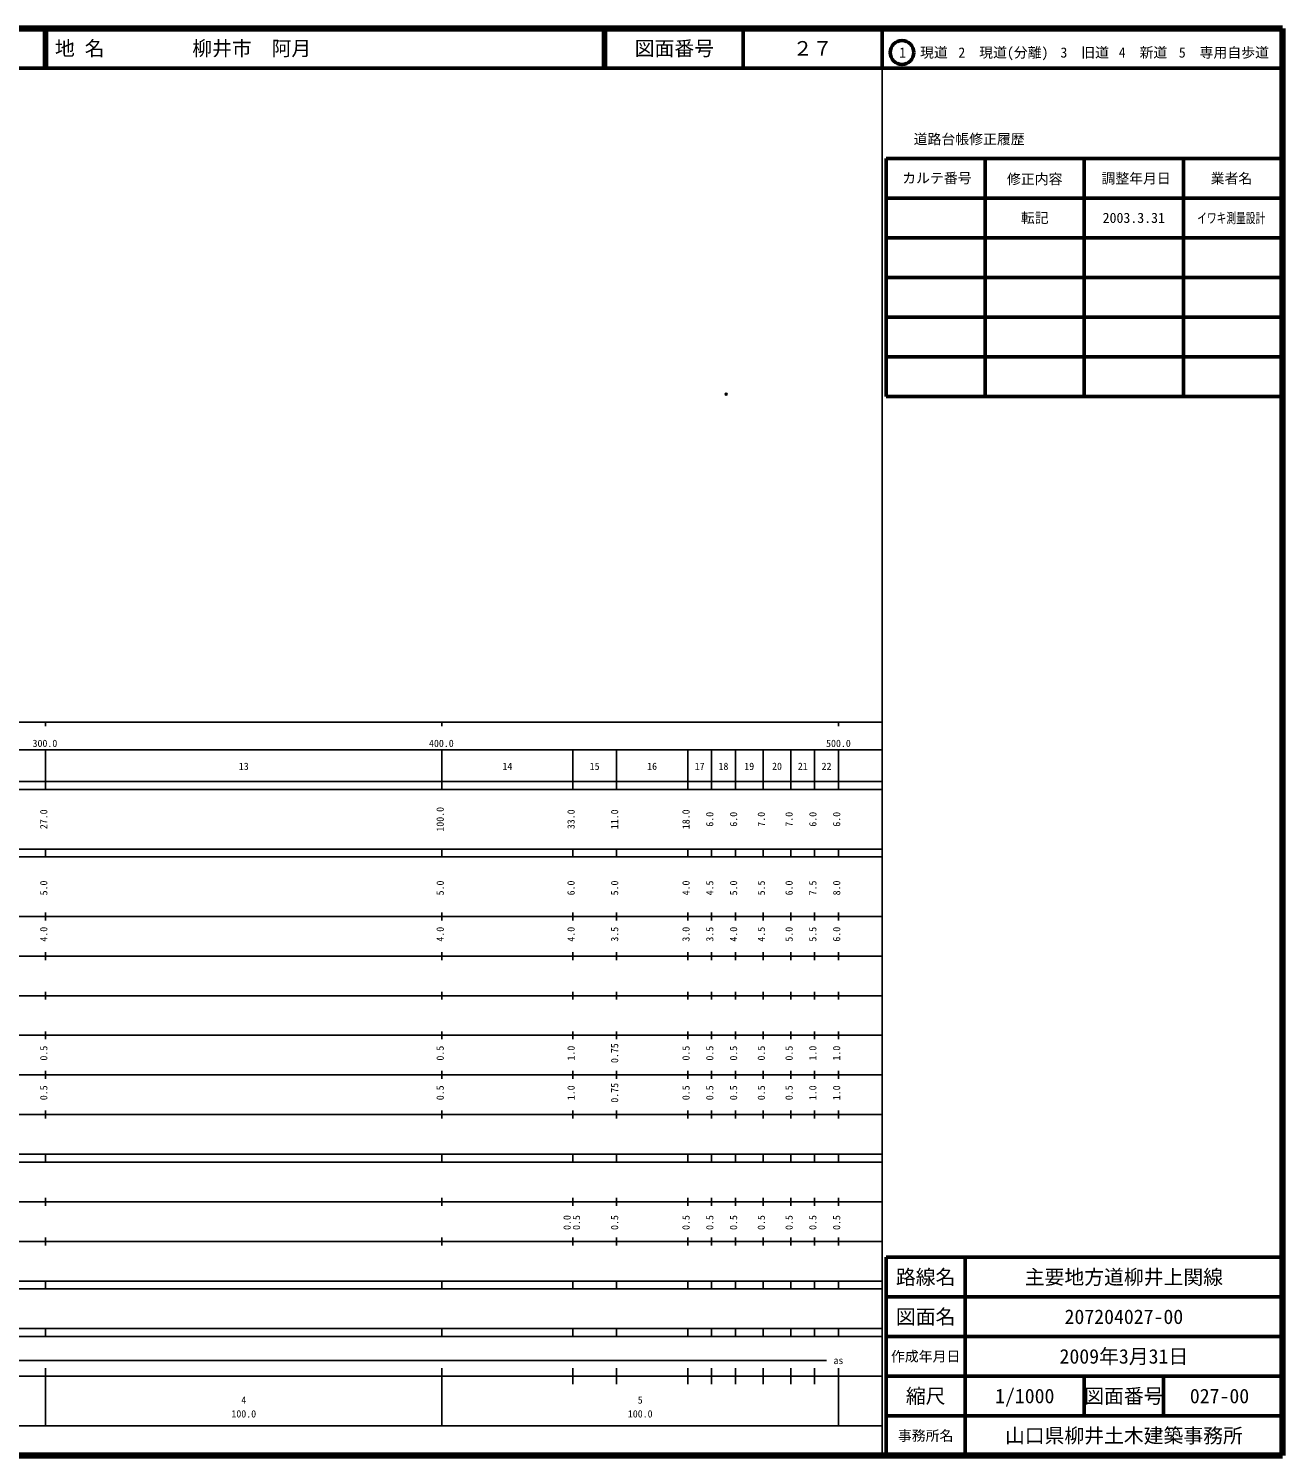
# Model space of a CAD drawing. Units: millimetres on the paper. Extents: x 40 to 680, y 20 to 380.
# Drawn here: x 363.7 to 680, y 20 to 380 of the extents above; entities that cross this region are included whole.
import ezdxf
from ezdxf.enums import TextEntityAlignment as Align

# ---------------------------------------------------------------- set-up
doc = ezdxf.new("R2010")
doc.units = ezdxf.units.MM
doc.header["$PDMODE"] = 32
doc.header["$PDSIZE"] = 0.5
doc.layers.add('M-OTRS', color=6, linetype='Continuous')
doc.layers.add('M-TTL-TXT', color=7, linetype='Continuous')
for name, color, linetype, lineweight in [('M-TTL', 2, 'Continuous', 140), ('M-TTL-BAND', 7, 'Continuous', 25), ('M-TTL-FRAM', 2, 'Continuous', 50), ('M-TTL-LINE', 7, 'Continuous', 50)]:
    doc.layers.add(name, color=color, linetype=linetype, lineweight=lineweight)
doc.styles.add('ＭＳ ゴシック', font='')
doc.styles.get('ＭＳ ゴシック').set_extended_font_data('MS Gothic')

msp = doc.modelspace()

# ---------------------------------------------------------------- linework, layer by layer
at = {"layer": 'M-OTRS'}
msp.add_point((539.705, 287.76), dxfattribs=at)
at = {"layer": 'M-TTL'}
for p, q in [((680, 380), (40, 380)), ((680, 20), (680, 380)), ((40, 20), (680, 20))]:
    msp.add_line(p, q, dxfattribs=at)
at = {"layer": 'M-TTL-BAND'}
for p, q in [((579, 20), (579, 370)), ((40, 205), (579, 205)), ((368, 205), (368, 204)), ((468, 205), (468, 204)), ((568, 205), (568, 204)), ((68, 198), (579, 198)), ((368, 188), (368, 198)), ((468, 188), (468, 198)), ((501, 188), (501, 198)), ((512, 188), (512, 198)), ((530, 188), (530, 198)), ((536, 188), (536, 198)), ((542, 188), (542, 198)), ((549, 188), (549, 198)), ((556, 188), (556, 198)), ((562, 188), (562, 198)), ((568, 188), (568, 198)), ((40, 190), (579, 190)), ((40, 188), (579, 188)), ((40, 173), (579, 173)), ((368, 171), (368, 173)), ((468, 171), (468, 173)), ((501, 171), (501, 173)), ((512, 171), (512, 173)), ((530, 171), (530, 173)), ((536, 171), (536, 173)), ((542, 171), (542, 173)), ((549, 171), (549, 173)), ((556, 171), (556, 173)), ((562, 171), (562, 173)), ((568, 171), (568, 173)), ((40, 171), (579, 171)), ((40, 156), (579, 156)), ((368, 155), (368, 157)), ((468, 155), (468, 157)), ((501, 155), (501, 157)), ((512, 155), (512, 157)), ((530, 155), (530, 157)), ((536, 155), (536, 157)), ((542, 155), (542, 157)), ((549, 155), (549, 157)), ((556, 155), (556, 157)), ((562, 155), (562, 157)), ((568, 155), (568, 157)), ((46, 146), (579, 146)), ((368, 145), (368, 147)), ((468, 145), (468, 147)), ((501, 145), (501, 147)), ((512, 145), (512, 147)), ((530, 145), (530, 147)), ((536, 145), (536, 147)), ((542, 145), (542, 147)), ((549, 145), (549, 147)), ((556, 145), (556, 147)), ((562, 145), (562, 147)), ((568, 145), (568, 147)), ((368, 135), (368, 137)), ((468, 135), (468, 137)), ((501, 135), (501, 137)), ((512, 135), (512, 137)), ((530, 135), (530, 137)), ((536, 135), (536, 137)), ((542, 135), (542, 137)), ((549, 135), (549, 137)), ((556, 135), (556, 137)), ((562, 135), (562, 137)), ((568, 135), (568, 137)), ((52, 136), (579, 136)), ((46, 126), (579, 126)), ((368, 125), (368, 127)), ((468, 125), (468, 127)), ((501, 125), (501, 127)), ((512, 125), (512, 127)), ((530, 125), (530, 127)), ((536, 125), (536, 127)), ((542, 125), (542, 127)), ((549, 125), (549, 127)), ((556, 125), (556, 127)), ((562, 125), (562, 127)), ((568, 125), (568, 127)), ((52, 116), (579, 116)), ((368, 115), (368, 117)), ((468, 115), (468, 117)), ((501, 115), (501, 117)), ((512, 115), (512, 117)), ((530, 115), (530, 117)), ((536, 115), (536, 117)), ((542, 115), (542, 117)), ((549, 115), (549, 117)), ((556, 115), (556, 117)), ((562, 115), (562, 117)), ((568, 115), (568, 117)), ((46, 106), (579, 106)), ((368, 105), (368, 107)), ((468, 105), (468, 107)), ((501, 105), (501, 107)), ((512, 105), (512, 107)), ((530, 105), (530, 107)), ((536, 105), (536, 107)), ((542, 105), (542, 107)), ((549, 105), (549, 107)), ((556, 105), (556, 107)), ((562, 105), (562, 107)), ((568, 105), (568, 107)), ((40, 96), (579, 96)), ((40, 94), (579, 94)), ((368, 94), (368, 96)), ((468, 94), (468, 96)), ((501, 94), (501, 96)), ((512, 94), (512, 96)), ((530, 94), (530, 96)), ((536, 94), (536, 96)), ((542, 94), (542, 96)), ((549, 94), (549, 96)), ((556, 94), (556, 96)), ((562, 94), (562, 96)), ((568, 94), (568, 96)), ((49, 84), (579, 84)), ((368, 83), (368, 85)), ((468, 83), (468, 85)), ((501, 83), (501, 85)), ((512, 83), (512, 85)), ((530, 83), (530, 85)), ((536, 83), (536, 85)), ((542, 83), (542, 85)), ((549, 83), (549, 85)), ((556, 83), (556, 85)), ((562, 83), (562, 85)), ((568, 83), (568, 85)), ((40, 74), (579, 74)), ((368, 73), (368, 75)), ((468, 73), (468, 75)), ((501, 73), (501, 75)), ((512, 73), (512, 75)), ((530, 73), (530, 75)), ((536, 73), (536, 75)), ((542, 73), (542, 75)), ((549, 73), (549, 75)), ((556, 73), (556, 75)), ((562, 73), (562, 75)), ((568, 73), (568, 75)), ((40, 64), (579, 64)), ((40, 62), (579, 62)), ((368, 62), (368, 64)), ((468, 62), (468, 64)), ((501, 62), (501, 64)), ((512, 62), (512, 64)), ((530, 62), (530, 64)), ((536, 62), (536, 64)), ((542, 62), (542, 64)), ((549, 62), (549, 64)), ((556, 62), (556, 64)), ((562, 62), (562, 64)), ((568, 62), (568, 64)), ((40, 52), (579, 52)), ((368, 50), (368, 52)), ((468, 50), (468, 52)), ((501, 50), (501, 52)), ((512, 50), (512, 52)), ((530, 50), (530, 52)), ((536, 50), (536, 52)), ((542, 50), (542, 52)), ((549, 50), (549, 52)), ((556, 50), (556, 52)), ((562, 50), (562, 52)), ((568, 50), (568, 52)), ((40, 50), (579, 50)), ((71, 44), (565, 44)), ((40, 40), (579, 40)), ((368, 27.5), (368, 42)), ((468, 27.5), (468, 42)), ((501, 38), (501, 42)), ((512, 38), (512, 42)), ((530, 38), (530, 42)), ((536, 38), (536, 42)), ((542, 38), (542, 42)), ((549, 38), (549, 42)), ((556, 38), (556, 42)), ((562, 38), (562, 42)), ((568, 27.5), (568, 42)), ((68, 27.5), (579, 27.5))]:
    msp.add_line(p, q, dxfattribs=at)
at = {"layer": 'M-TTL-FRAM'}
for p, q in [((580, 347.197), (580, 287.197)), ((580, 347.197), (680, 347.197)), ((580, 287.197), (680, 287.197)), ((680, 70), (580, 70)), ((580, 70), (580, 20))]:
    msp.add_line(p, q, dxfattribs=at)
at = {"layer": 'M-TTL-LINE'}
for p, q in [((367.75, 380), (367.75, 370)), ((368.25, 380), (368.25, 370)), ((508.747, 380), (508.747, 370)), ((509.247, 380), (509.247, 370)), ((543.997, 380), (543.997, 370)), ((579, 380), (579, 370)), ((40, 370), (680, 370)), ((605, 347.197), (605, 287.197)), ((630, 347.197), (630, 287.197)), ((655, 347.197), (655, 287.197)), ((580, 337.197), (680, 337.197)), ((580, 327.197), (680, 327.197)), ((580, 317.197), (680, 317.197)), ((580, 307.197), (680, 307.197)), ((580, 297.197), (680, 297.197)), ((600, 70), (600, 20)), ((680, 60), (580, 60)), ((680, 50), (580, 50)), ((680, 40), (580, 40)), ((630, 40), (630, 30)), ((650, 40), (650, 30)), ((680, 30), (580, 30))]:
    msp.add_line(p, q, dxfattribs=at)
msp.add_circle((584.031, 373.958), 3, dxfattribs=at)

# ---------------------------------------------------------------- texts
at = {"layer": 'M-TTL-BAND', "style": 'ＭＳ ゴシック'}
for s, p in [('300.0', (367.844, 198.195)), ('400.0', (467.844, 198.195)), ('500.0', (568, 198.195)), ('500.0', (568, 198.195)), ('13', (418, 192.405)), ('14', (484.5, 192.405)), ('15', (506.5, 192.405)), ('16', (521, 192.405)), ('17', (533, 192.405)), ('18', (539, 192.405)), ('19', (545.5, 192.405)), ('20', (552.5, 192.405)), ('21', (559, 192.405)), ('22', (565, 192.405)), ('as', (568, 42.5)), ('4', (418, 32.523)), ('5', (518, 32.523)), ('100.0', (418, 29.033)), ('100.0', (518, 29.033))]:
    msp.add_text(s, height=1.833, dxfattribs=at).set_placement(p, align=Align.BOTTOM_CENTER)
for s, p in [('27.0', (369, 180.5)), ('100.0', (469, 180.5)), ('33.0', (502, 180.5)), ('11.0', (513, 180.5)), ('18.0', (531, 180.5)), ('6.0', (537, 180.5)), ('6.0', (543, 180.5)), ('7.0', (550, 180.5)), ('7.0', (557, 180.5)), ('6.0', (563, 180.5)), ('6.0', (569, 180.5)), ('5.0', (369, 163.174)), ('5.0', (469, 163.174)), ('6.0', (502, 163.174)), ('5.0', (513, 163.174)), ('4.0', (531, 163.174)), ('4.5', (537, 163.174)), ('5.0', (543, 163.174)), ('5.5', (550, 163.174)), ('6.0', (557, 163.174)), ('7.5', (563, 163.174)), ('8.0', (569, 163.174)), ('4.0', (369, 151.5)), ('4.0', (469, 151.5)), ('4.0', (502, 151.5)), ('3.5', (513, 151.5)), ('3.0', (531, 151.5)), ('3.5', (537, 151.5)), ('4.0', (543, 151.5)), ('4.5', (550, 151.5)), ('5.0', (557, 151.5)), ('5.5', (563, 151.5)), ('6.0', (569, 151.5)), ('0.5', (369, 121.5)), ('0.5', (469, 121.5)), ('1.0', (502, 121.5)), ('0.75', (513, 121.5)), ('0.5', (531, 121.5)), ('0.5', (537, 121.5)), ('0.5', (543, 121.5)), ('0.5', (550, 121.5)), ('0.5', (557, 121.5)), ('1.0', (563, 121.5)), ('1.0', (569, 121.5)), ('0.5', (369, 111.5)), ('0.5', (469, 111.5)), ('1.0', (502, 111.5)), ('0.75', (513, 111.5)), ('0.5', (531, 111.5)), ('0.5', (537, 111.5)), ('0.5', (543, 111.5)), ('0.5', (550, 111.5)), ('0.5', (557, 111.5)), ('1.0', (563, 111.5)), ('1.0', (569, 111.5)), ('0.0', (501, 78.764)), ('0.5', (503.37, 78.764)), ('0.5', (513, 78.764)), ('0.5', (531, 78.764)), ('0.5', (537, 78.764)), ('0.5', (543, 78.764)), ('0.5', (550, 78.764)), ('0.5', (557, 78.764)), ('0.5', (563, 78.764)), ('0.5', (569, 78.764))]:
    msp.add_text(s, height=1.833, rotation=90, dxfattribs=at).set_placement(p, align=Align.BOTTOM_CENTER)
at = {"layer": 'M-TTL-TXT', "style": 'ＭＳ ゴシック'}
for s, p in [('地 名', (370.38, 375)), ('柳井市\u3000阿月', (405.024, 375))]:
    msp.add_text(s, height=3.666, dxfattribs=at).set_placement(p, align=Align.MIDDLE_LEFT)
for s, height, p in [('図面番号', 3.666, (526.622, 375)), ('２７', 3.666, (561.497, 375)), ('1\u3000現道', 2.566, (589.448, 373.958)), ('2\u3000現道(分離)', 2.566, (609.619, 373.958)), ('3\u3000旧道', 2.566, (630.121, 373.958)), ('4\u3000新道', 2.566, (644.824, 373.958)), ('5\u3000専用自歩道', 2.566, (665.228, 373.958)), ('道路台帳修正履歴', 2.566, (600.968, 352.113)), ('カルテ番号', 2.566, (592.839, 342.277)), ('修正内容', 2.566, (617.509, 342.023)), ('調整年月日', 2.566, (643.089, 342.197)), ('業者名', 2.566, (667.134, 342.197)), ('転記', 2.566, (617.5, 332.245)), ('2003.3.31', 2.566, (642.5, 332.245)), ('路線名', 3.666, (590, 65)), ('路線名', 3.666, (590, 65)), ('主要地方道柳井上関線', 3.666, (640, 65)), ('図面名', 3.666, (590, 55)), ('図面名', 3.666, (590, 55)), ('207204027-00', 3.666, (640, 55)), ('2009年3月31日', 3.666, (640, 45)), ('作成年月日', 2.566, (590, 45)), ('作成年月日', 2.566, (590, 45)), ('縮尺', 3.666, (590, 35)), ('縮尺', 3.666, (590, 35)), ('1/1000', 3.666, (615, 35)), ('図面番号', 3.666, (640, 35)), ('図面番号', 3.666, (640, 35)), ('027-00', 3.666, (664.125, 35)), ('事務所名', 2.566, (590, 25)), ('事務所名', 2.566, (590, 25)), ('山口県柳井土木建築事務所', 3.666, (640, 25))]:
    msp.add_text(s, height=height, dxfattribs=at).set_placement(p, align=Align.MIDDLE_CENTER)
at = {"layer": 'M-TTL-TXT', "style": 'ＭＳ ゴシック', "width": 0.7}
msp.add_text('イワキ測量設計', height=2.566, dxfattribs=at).set_placement((667.077, 332.189), align=Align.MIDDLE_CENTER)

doc.saveas('drawing.dxf')
